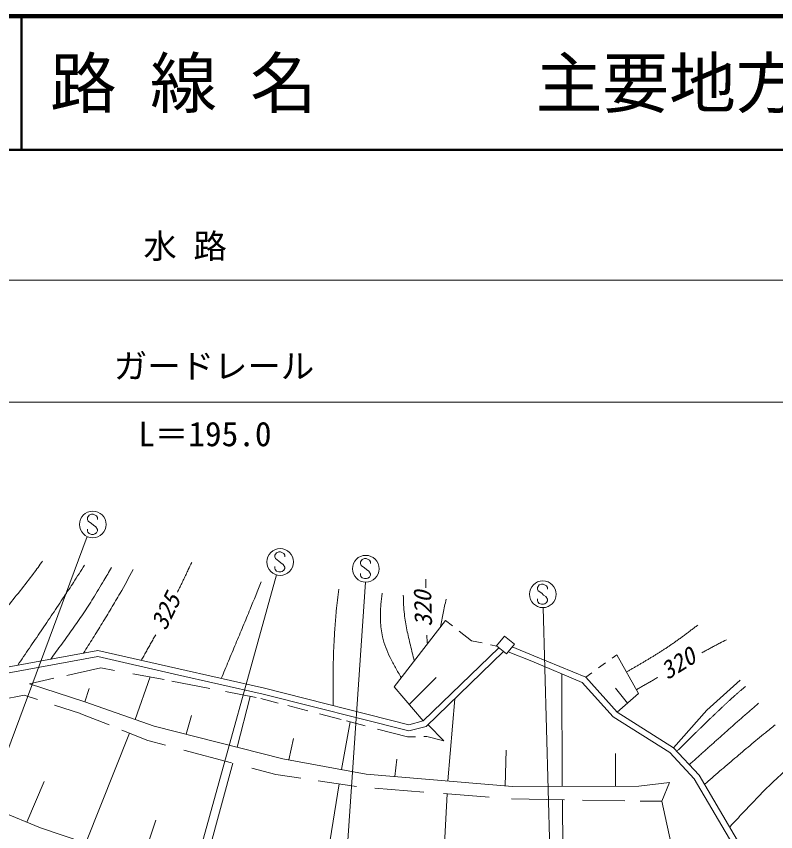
# Model space of a CAD drawing. Units: millimetres, scale not verified. Extents: x 40000 to 680000, y 20000 to 380000.
# Drawn here: x 177860 to 234715, y 318986 to 380000 of the extents above; entities that cross this region are included whole.
import ezdxf
from ezdxf.enums import TextEntityAlignment as Align

# ---------------------------------------------------------------- set-up
doc = ezdxf.new("R2010")
doc.units = ezdxf.units.MM
doc.header["$LTSCALE"] = 1000
for name, color, linetype, lineweight in [('M-BGD', 7, 'Continuous', 13), ('M-STR-STR3', 7, 'Continuous', 13), ('M-STR-STRC', 7, 'Continuous', 13), ('M-TTL', 2, 'Continuous', 140), ('M-TTL-LINE', 7, 'Continuous', 50)]:
    doc.layers.add(name, color=color, linetype=linetype, lineweight=lineweight)
doc.layers.add('M-TTL-TXT', color=7, linetype='Continuous')
doc.styles.add('ＭＳ ゴシック', font='')
doc.styles.get('ＭＳ ゴシック').set_extended_font_data('MS Gothic')

msp = doc.modelspace()

# ---------------------------------------------------------------- linework, layer by layer
at = {"layer": 'M-BGD'}
for p, q in [((206142, 329829), (209993, 334782)), ((210512, 334379), (209993, 334782)), ((211934, 333277), (211018, 333987)), ((212743, 333106), (211934, 333277)), ((213814, 332895), (214419, 333629)), ((214419, 333629), (215155, 333024)), ((176272, 331137), (183974, 332553)), ((189798, 331214), (183974, 332553)), ((213992, 332748), (208327, 327272)), ((213829, 332876), (213352, 332977)), ((214550, 332289), (213814, 332895)), ((215155, 333024), (214550, 332289)), ((216618, 332156), (214985, 332818)), ((176290, 330683), (183964, 332094)), ((189699, 330775), (183964, 332094)), ((214342, 332460), (208554, 326866)), ((216447, 331740), (214685, 332453)), ((220489, 330537), (216618, 332156)), ((222471, 331974), (222824, 332230)), ((222824, 332230), (224452, 329327)), ((220222, 330161), (216447, 331740)), ((221454, 331237), (221985, 331621)), ((181646, 330682), (184184, 331248)), ((184184, 331248), (185223, 331055)), ((186582, 330802), (188919, 330368)), ((196344, 329280), (189699, 330775)), ((196448, 329718), (189798, 331214)), ((218705, 330795), (218722, 322378)), ((220489, 330537), (220962, 330880)), ((178857, 330060), (180682, 330467)), ((187873, 330562), (186755, 327387)), ((189498, 330260), (192342, 329700)), ((209283, 330516), (207267, 328512)), ((222547, 327580), (220222, 330161)), ((222840, 327927), (220489, 330537)), ((229566, 328089), (232066, 330336)), ((182983, 328715), (178857, 330060)), ((182982, 328715), (183328, 329697)), ((207247, 326992), (196448, 329718)), ((208327, 327272), (206142, 329829)), ((222731, 329733), (223627, 328611)), ((178447, 329198), (176666, 328856)), ((179451, 328871), (178447, 329198)), ((193513, 329470), (195809, 329018)), ((195361, 329106), (194397, 325306)), ((196161, 328948), (197470, 328606)), ((207249, 326527), (196344, 329280)), ((210691, 328932), (210171, 322781)), ((222840, 327927), (224452, 329327)), ((182676, 327821), (180728, 328455)), ((188192, 326880), (182983, 328715)), ((198190, 328418), (199696, 328025)), ((184804, 326970), (182692, 327816)), ((190568, 326278), (190971, 327690)), ((200567, 327797), (202184, 327374)), ((227069, 325251), (222840, 327927)), ((227069, 325251), (229566, 328089)), ((202854, 327199), (202202, 323636)), ((202585, 327270), (203984, 326904)), ((208327, 327272), (207247, 326992)), ((226781, 324901), (222547, 327580)), ((187699, 325810), (185756, 326588)), ((197819, 324438), (188192, 326880)), ((204903, 326664), (207152, 326076)), ((208554, 326866), (207249, 326527)), ((208701, 326989), (209873, 325779)), ((183061, 318151), (186334, 326357)), ((198267, 324356), (198612, 325967)), ((207152, 326076), (207738, 326088)), ((208377, 326101), (208590, 326106)), ((208590, 326106), (209873, 325779)), ((189023, 325458), (187699, 325810)), ((228984, 323218), (227069, 325251)), ((193969, 324143), (190400, 325092)), ((214469, 322417), (214548, 325092)), ((222722, 322387), (222717, 324826)), ((228622, 322946), (226781, 324901)), ((194079, 324114), (191676, 315281)), ((204048, 323299), (197819, 324438)), ((206203, 323116), (206360, 324417)), ((197301, 323257), (195502, 323736)), ((199159, 322984), (197301, 323257)), ((203341, 322368), (200457, 322793)), ((215021, 322371), (204048, 323299)), ((232594, 316213), (228622, 322946)), ((232940, 316512), (228984, 323218)), ((178653, 319697), (179935, 322746)), ((202033, 322560), (200564, 313440)), ((208366, 321952), (204704, 322236)), ((224476, 322390), (215021, 322371)), ((226769, 322677), (224476, 322390)), ((226769, 322677), (226181, 321278)), ((210121, 321815), (209641, 312700)), ((213273, 321570), (209855, 321836)), ((218896, 321376), (214927, 321441)), ((218750, 321378), (218824, 312201)), ((223411, 321301), (220255, 321353)), ((226181, 321278), (224569, 321282)), ((226178, 321278), (228074, 312676)), ((179661, 319279), (176656, 320524)), ((188303, 319851), (187275, 316732)), ((185885, 317190), (179661, 319279))]:
    msp.add_line(p, q, dxfattribs=at)
for points, knots in [([(173624, 331418), (173825, 331673), (174027, 331929), (174228, 332183), (174430, 332438), (174631, 332693), (174834, 332947), (175036, 333202), (175240, 333456), (175444, 333709), (175648, 333962), (175853, 334215), (176059, 334467), (176407, 334890), (176757, 335311), (177106, 335732), (177455, 336154), (177803, 336577), (178146, 337003), (178489, 337429), (178827, 337858), (179150, 338298), (179378, 338608), (179598, 338924), (179818, 339240)], [0, 0, 0, 0, 1, 1, 1, 2, 2, 2, 3, 3, 3, 4, 4, 4, 5, 5, 5, 6, 6, 6, 7, 7, 7, 8, 8, 8, 8]), ([(177971, 331450), (178261, 331875), (178552, 332301), (178842, 332727), (179132, 333153), (179422, 333580), (179711, 334006), (180001, 334433), (180290, 334860), (180577, 335288), (180866, 335716), (181152, 336145), (181439, 336574), (181677, 336929), (181914, 337283), (182145, 337642), (182423, 338072), (182693, 338507), (182962, 338942)], [0, 0, 0, 0, 1, 1, 1, 2, 2, 2, 3, 3, 3, 4, 4, 4, 5, 5, 5, 6, 6, 6, 6]), ([(180437, 331903), (180712, 332276), (180987, 332649), (181260, 333023), (181533, 333397), (181804, 333772), (182072, 334150), (182339, 334527), (182603, 334907), (182862, 335290), (183121, 335673), (183374, 336060), (183619, 336451), (183894, 336891), (184157, 337337), (184419, 337784), (184608, 338106), (184795, 338428), (184983, 338751)], [0, 0, 0, 0, 1, 1, 1, 2, 2, 2, 3, 3, 3, 4, 4, 4, 5, 5, 5, 6, 6, 6, 6]), ([(189918, 336899), (189973, 337008), (190027, 337117), (190082, 337227), (190136, 337337), (190190, 337446), (190243, 337556), (190297, 337666), (190350, 337777), (190402, 337887), (190459, 338005), (190515, 338124), (190569, 338243), (190624, 338362), (190676, 338482), (190732, 338600), (190816, 338776), (190906, 338949), (190996, 339122)], [0, 0, 0, 0, 1, 1, 1, 2, 2, 2, 3, 3, 3, 4, 4, 4, 5, 5, 5, 6, 6, 6, 6]), ([(182903, 332356), (183135, 332725), (183367, 333094), (183598, 333464), (183829, 333834), (184059, 334204), (184287, 334575), (184515, 334947), (184741, 335320), (184965, 335694), (185188, 336069), (185409, 336445), (185625, 336823), (185962, 337411), (186289, 338004), (186616, 338596)], [0, 0, 0, 0, 1, 1, 1, 2, 2, 2, 3, 3, 3, 4, 4, 4, 5, 5, 5, 5]), ([(193205, 330447), (193385, 330881), (193566, 331314), (193746, 331747), (193927, 332181), (194108, 332614), (194288, 333047), (194469, 333481), (194649, 333914), (194831, 334347), (195012, 334780), (195195, 335213), (195374, 335647), (195653, 336325), (195922, 337008), (196190, 337690)], [0, 0, 0, 0, 1, 1, 1, 2, 2, 2, 3, 3, 3, 4, 4, 4, 5, 5, 5, 5]), ([(208520, 337224), (208520, 337296), (208520, 337368), (208522, 337439), (208524, 337511), (208528, 337583), (208528, 337654), (208529, 337734), (208526, 337814), (208522, 337893)], [0, 0, 0, 0, 1, 1, 1, 2, 2, 2, 3, 3, 3, 3]), ([(201577, 328423), (201575, 328803), (201574, 329184), (201574, 329564), (201574, 329944), (201575, 330324), (201579, 330704), (201583, 331084), (201589, 331464), (201598, 331843), (201608, 332223), (201621, 332603), (201639, 332982), (201659, 333402), (201685, 333821), (201715, 334240), (201744, 334659), (201777, 335079), (201817, 335497), (201869, 336046), (201933, 336593), (201997, 337140)], [0, 0, 0, 0, 1, 1, 1, 2, 2, 2, 3, 3, 3, 4, 4, 4, 5, 5, 5, 6, 6, 6, 7, 7, 7, 7]), ([(206676, 330515), (206532, 330763), (206388, 331011), (206249, 331261), (206111, 331508), (205977, 331758), (205853, 332012), (205731, 332262), (205618, 332516), (205520, 332776), (205423, 333032), (205341, 333293), (205280, 333559), (205190, 333952), (205147, 334355), (205130, 334759), (205113, 335172), (205124, 335585), (205161, 335996), (205186, 336275), (205224, 336553), (205262, 336831)], [0, 0, 0, 0, 1, 1, 1, 2, 2, 2, 3, 3, 3, 4, 4, 4, 5, 5, 5, 6, 6, 6, 7, 7, 7, 7]), ([(207659, 331780), (207559, 332166), (207459, 332551), (207365, 332939), (207272, 333323), (207185, 333710), (207106, 334098), (207027, 334483), (206957, 334870), (206914, 335259), (206862, 335731), (206850, 336207), (206837, 336682)], [0, 0, 0, 0, 1, 1, 1, 2, 2, 2, 3, 3, 3, 4, 4, 4, 4]), ([(209626, 334310), (209659, 334481), (209693, 334653), (209726, 334825), (209760, 334996), (209794, 335168), (209826, 335340), (209859, 335512), (209890, 335684), (209926, 335856), (209962, 336031), (210003, 336205), (210044, 336379)], [0, 0, 0, 0, 1, 1, 1, 2, 2, 2, 3, 3, 3, 4, 4, 4, 4]), ([(228877, 334442), (228797, 334382), (228717, 334321), (228638, 334260), (228558, 334200), (228478, 334139), (228398, 334079), (228319, 334019), (228239, 333958), (228159, 333898), (228079, 333838), (227998, 333778), (227918, 333718), (227838, 333659), (227757, 333599), (227677, 333540), (227596, 333481), (227515, 333423), (227434, 333364), (227353, 333306), (227271, 333248), (227189, 333190), (227108, 333132), (227026, 333075), (226943, 333019), (226875, 332972), (226806, 332925), (226738, 332879), (226669, 332832), (226600, 332786), (226531, 332740), (226462, 332695), (226392, 332649), (226323, 332604), (226253, 332559), (226184, 332514), (226114, 332470), (226044, 332425), (225974, 332381), (225904, 332336), (225833, 332292), (225763, 332248), (225692, 332205), (225622, 332161), (225551, 332118), (225481, 332074), (225410, 332031), (225339, 331988), (225268, 331945), (225197, 331902), (225126, 331859), (225054, 331817), (224983, 331774), (224912, 331732), (224840, 331690), (224769, 331647), (224698, 331605), (224626, 331563), (224554, 331521), (224483, 331479), (224411, 331437), (224339, 331395), (224268, 331353), (224196, 331312), (224124, 331270), (224052, 331228), (223980, 331187), (223908, 331145), (223836, 331103), (223764, 331062), (223693, 331020), (223621, 330979), (223549, 330937)], [0, 0, 0, 0, 1, 1, 1, 2, 2, 2, 3, 3, 3, 4, 4, 4, 5, 5, 5, 6, 6, 6, 7, 7, 7, 8, 8, 8, 9, 9, 9, 10, 10, 10, 11, 11, 11, 12, 12, 12, 13, 13, 13, 14, 14, 14, 15, 15, 15, 16, 16, 16, 17, 17, 17, 18, 18, 18, 19, 19, 19, 20, 20, 20, 21, 21, 21, 22, 22, 22, 23, 23, 23, 24, 24, 24, 24]), ([(187216, 331807), (187277, 331914), (187337, 332021), (187397, 332127), (187458, 332234), (187518, 332340), (187579, 332447), (187639, 332554), (187699, 332660), (187759, 332767), (187819, 332874), (187880, 332981), (187940, 333087), (187999, 333194), (188059, 333301), (188119, 333408), (188179, 333515), (188238, 333622), (188297, 333729)], [0, 0, 0, 0, 1, 1, 1, 2, 2, 2, 3, 3, 3, 4, 4, 4, 5, 5, 5, 6, 6, 6, 6]), ([(208643, 333045), (208637, 333117), (208630, 333189), (208624, 333261), (208618, 333334), (208612, 333406), (208607, 333478), (208601, 333550), (208595, 333623), (208589, 333695)], [0, 0, 0, 0, 1, 1, 1, 2, 2, 2, 3, 3, 3, 3]), ([(231022, 333351), (230856, 333268), (230690, 333184), (230526, 333097), (230437, 333050), (230349, 333002), (230260, 332954), (230171, 332906), (230083, 332858), (229994, 332810), (229905, 332762), (229817, 332714), (229728, 332666), (229640, 332617), (229551, 332569), (229463, 332521), (229374, 332472), (229284, 332423), (229195, 332374)], [0, 0, 0, 0, 1, 1, 1, 2, 2, 2, 3, 3, 3, 4, 4, 4, 5, 5, 5, 6, 6, 6, 6]), ([(225882, 330527), (225794, 330476), (225705, 330426), (225617, 330375), (225528, 330324), (225440, 330274), (225352, 330223), (225263, 330172), (225175, 330121), (225086, 330071), (224998, 330020), (224910, 329969), (224821, 329918), (224733, 329867), (224645, 329816), (224556, 329766), (224468, 329715), (224380, 329664), (224291, 329613)], [0, 0, 0, 0, 1, 1, 1, 2, 2, 2, 3, 3, 3, 4, 4, 4, 5, 5, 5, 6, 6, 6, 6]), ([(232450, 329842), (232331, 329751), (232212, 329660), (232098, 329563), (232044, 329517), (231990, 329468), (231937, 329421), (231884, 329373), (231830, 329325), (231777, 329278), (231723, 329230), (231670, 329182), (231617, 329134), (231564, 329086), (231510, 329038), (231457, 328990), (231404, 328941), (231351, 328893), (231298, 328845), (231245, 328796), (231193, 328748), (231140, 328699), (231087, 328651), (231034, 328602), (230982, 328553), (230929, 328505), (230877, 328456), (230824, 328407), (230772, 328358), (230719, 328309), (230667, 328260), (230615, 328211), (230562, 328162), (230510, 328113), (230458, 328063), (230406, 328014), (230354, 327965), (230302, 327916), (230250, 327866), (230198, 327817), (230146, 327767), (230094, 327718), (230042, 327668), (229990, 327619), (229939, 327569), (229887, 327519), (229835, 327470), (229783, 327420), (229732, 327370), (229681, 327321), (229630, 327272), (229579, 327223), (229528, 327174), (229478, 327125), (229427, 327075), (229376, 327026), (229325, 326977), (229275, 326928), (229224, 326878), (229174, 326829), (229123, 326780), (229072, 326730), (229022, 326681), (228971, 326631), (228921, 326582), (228870, 326532), (228820, 326483), (228770, 326433), (228719, 326384), (228669, 326334), (228618, 326285), (228568, 326235), (228518, 326186), (228467, 326136), (228417, 326086), (228367, 326037), (228317, 325987), (228266, 325937), (228216, 325888), (228166, 325838), (228116, 325788), (228065, 325739), (228015, 325689), (227965, 325639), (227915, 325589), (227865, 325540), (227815, 325490), (227764, 325440), (227714, 325390), (227664, 325341), (227614, 325291), (227564, 325241), (227514, 325191), (227463, 325142), (227413, 325092), (227363, 325042), (227313, 324992)], [0, 0, 0, 0, 1, 1, 1, 2, 2, 2, 3, 3, 3, 4, 4, 4, 5, 5, 5, 6, 6, 6, 7, 7, 7, 8, 8, 8, 9, 9, 9, 10, 10, 10, 11, 11, 11, 12, 12, 12, 13, 13, 13, 14, 14, 14, 15, 15, 15, 16, 16, 16, 17, 17, 17, 18, 18, 18, 19, 19, 19, 20, 20, 20, 21, 21, 21, 22, 22, 22, 23, 23, 23, 24, 24, 24, 25, 25, 25, 26, 26, 26, 27, 27, 27, 28, 28, 28, 29, 29, 29, 30, 30, 30, 31, 31, 31, 32, 32, 32, 32]), ([(228249, 323998), (228344, 324084), (228438, 324169), (228533, 324254), (228628, 324339), (228722, 324425), (228817, 324510), (228912, 324595), (229006, 324680), (229101, 324766), (229196, 324851), (229290, 324936), (229385, 325021), (229480, 325106), (229575, 325192), (229669, 325277), (229764, 325362), (229859, 325447), (229954, 325532), (230049, 325617), (230144, 325702), (230239, 325787), (230334, 325872), (230429, 325957), (230524, 326042), (230619, 326127), (230714, 326212), (230809, 326296), (230904, 326381), (230999, 326466), (231095, 326551), (231190, 326635), (231285, 326720), (231381, 326805), (231476, 326889), (231571, 326974), (231667, 327058), (231762, 327143), (231858, 327227), (231954, 327311), (232049, 327396), (232145, 327480), (232241, 327564), (232337, 327648), (232433, 327732), (232529, 327816), (232625, 327900), (232721, 327984), (232817, 328068), (233018, 328243), (233220, 328417), (233422, 328592)], [0, 0, 0, 0, 1, 1, 1, 2, 2, 2, 3, 3, 3, 4, 4, 4, 5, 5, 5, 6, 6, 6, 7, 7, 7, 8, 8, 8, 9, 9, 9, 10, 10, 10, 11, 11, 11, 12, 12, 12, 13, 13, 13, 14, 14, 14, 15, 15, 15, 16, 16, 16, 17, 17, 17, 17]), ([(234674, 326980), (234429, 326785), (234183, 326591), (233940, 326393), (233747, 326236), (233556, 326077), (233365, 325918), (233174, 325759), (232983, 325600), (232792, 325440), (232602, 325280), (232412, 325120), (232222, 324959), (232032, 324799), (231843, 324638), (231654, 324477), (231464, 324315), (231275, 324154), (231086, 323992), (230897, 323830), (230708, 323668), (230520, 323506), (230331, 323344), (230143, 323181), (229954, 323019), (229766, 322856), (229577, 322694), (229389, 322531)], [0, 0, 0, 0, 1, 1, 1, 2, 2, 2, 3, 3, 3, 4, 4, 4, 5, 5, 5, 6, 6, 6, 7, 7, 7, 8, 8, 8, 9, 9, 9, 9]), ([(231274, 319335), (231370, 319438), (231465, 319542), (231561, 319645), (231657, 319748), (231752, 319851), (231848, 319954), (231944, 320057), (232040, 320160), (232136, 320262), (232232, 320365), (232328, 320468), (232424, 320570), (232520, 320672), (232617, 320774), (232713, 320876), (232810, 320978), (232907, 321080), (233004, 321181), (233101, 321282), (233198, 321383), (233296, 321484), (233394, 321585), (233492, 321685), (233590, 321785), (233689, 321885), (233787, 321985), (233886, 322084), (233985, 322183), (234085, 322281), (234185, 322379), (234284, 322478), (234385, 322575), (234486, 322672), (234586, 322770), (234688, 322866), (234790, 322962), (234891, 323058), (234994, 323153), (235096, 323248), (235199, 323343), (235303, 323437), (235407, 323530), (235511, 323623), (235615, 323716), (235721, 323808), (235826, 323900), (235932, 323991), (236038, 324081), (236217, 324233), (236397, 324383), (236576, 324533)], [0, 0, 0, 0, 1, 1, 1, 2, 2, 2, 3, 3, 3, 4, 4, 4, 5, 5, 5, 6, 6, 6, 7, 7, 7, 8, 8, 8, 9, 9, 9, 10, 10, 10, 11, 11, 11, 12, 12, 12, 13, 13, 13, 14, 14, 14, 15, 15, 15, 16, 16, 16, 17, 17, 17, 17])]:
    msp.add_open_spline(points, degree=3, knots=knots, dxfattribs=at)
at = {"layer": 'M-STR-STR3'}
msp.add_line((275209, 351131), (93579, 351131), dxfattribs=at)
at = {"layer": 'M-STR-STRC'}
for p, q in [((183304, 342673), (183181, 342489)), ((183181, 342489), (183183, 342357)), ((183183, 342357), (183246, 342228)), ((183497, 342739), (183304, 342673)), ((183618, 342737), (183497, 342739)), ((183868, 342618), (183618, 342737)), ((183931, 342487), (183868, 342618)), ((183931, 342357), (183931, 342487)), ((183246, 342228), (183502, 342047)), ((183502, 342047), (183631, 341915)), ((183631, 341915), (183810, 341799)), ((183810, 341799), (183936, 341599)), ((183159, 341073), (161742, 283469)), ((183183, 341510), (183181, 341631)), ((183223, 341407), (183183, 341510)), ((183307, 341296), (183223, 341407)), ((183494, 341236), (183307, 341296)), ((183628, 341236), (183494, 341236)), ((183728, 341265), (183628, 341236)), ((183871, 341357), (183728, 341265)), ((183931, 341488), (183871, 341357)), ((183936, 341599), (183931, 341488)), ((197330, 339865), (197207, 339681)), ((197523, 339931), (197330, 339865)), ((197644, 339928), (197523, 339931)), ((197894, 339810), (197644, 339928)), ((197207, 339681), (197209, 339549)), ((197209, 339549), (197272, 339420)), ((197272, 339420), (197528, 339238)), ((197528, 339238), (197657, 339106)), ((197957, 339678), (197894, 339810)), ((197957, 339549), (197957, 339678)), ((203743, 339359), (203620, 339174)), ((203936, 339424), (203743, 339359)), ((204057, 339422), (203936, 339424)), ((204307, 339303), (204057, 339422)), ((204370, 339172), (204307, 339303)), ((197209, 338701), (197207, 338822)), ((197249, 338598), (197209, 338701)), ((197657, 339106), (197836, 338991)), ((197836, 338991), (197962, 338790)), ((197957, 338680), (197897, 338548)), ((197962, 338790), (197957, 338680)), ((203620, 339174), (203622, 339043)), ((203622, 339043), (203686, 338914)), ((203686, 338914), (203941, 338732)), ((203941, 338732), (204070, 338600)), ((204370, 339043), (204370, 339172)), ((197338, 338207), (180524, 277626)), ((197333, 338488), (197249, 338598)), ((197520, 338427), (197333, 338488)), ((197654, 338427), (197520, 338427)), ((197754, 338456), (197654, 338427)), ((197897, 338548), (197754, 338456)), ((203622, 338195), (203620, 338316)), ((203662, 338092), (203622, 338195)), ((203746, 337981), (203662, 338092)), ((204070, 338600), (204249, 338484)), ((204310, 338042), (204167, 337950)), ((204249, 338484), (204375, 338284)), ((204370, 338174), (204310, 338042)), ((204375, 338284), (204370, 338174)), ((204016, 337662), (199599, 274241)), ((203933, 337921), (203746, 337981)), ((204067, 337921), (203933, 337921)), ((204167, 337950), (204067, 337921)), ((216998, 337451), (216874, 337266)), ((217190, 337516), (216998, 337451)), ((217312, 337514), (217190, 337516)), ((217562, 337395), (217312, 337514)), ((216874, 337266), (216877, 337135)), ((216877, 337135), (216940, 337006)), ((216940, 337006), (217196, 336824)), ((217196, 336824), (217325, 336692)), ((217625, 337264), (217562, 337395)), ((217625, 337135), (217625, 337264)), ((216877, 336287), (216874, 336408)), ((216917, 336184), (216877, 336287)), ((217325, 336692), (217504, 336576)), ((217504, 336576), (217630, 336376)), ((217625, 336266), (217564, 336134)), ((217630, 336376), (217625, 336266)), ((217001, 336073), (216917, 336184)), ((217188, 336013), (217001, 336073)), ((217322, 336013), (217188, 336013)), ((217294, 335754), (219024, 273202)), ((217422, 336042), (217322, 336013)), ((217564, 336134), (217422, 336042))]:
    msp.add_line(p, q, dxfattribs=at)
for centre in [(183588, 341977), (197614, 339168), (204027, 338662), (217282, 336754)]:
    msp.add_circle(centre, 1000, dxfattribs=at)
at = {"layer": 'M-TTL'}
msp.add_line((680000, 380000), (40000, 380000), dxfattribs=at)
at = {"layer": 'M-TTL', "color": 7, "lineweight": 13}
msp.add_line((95848, 360253), (271151, 360253), dxfattribs=at)
at = {"layer": 'M-TTL-LINE'}
for p, q in [((178250, 380000), (178250, 370000)), ((40000, 370000), (680000, 370000))]:
    msp.add_line(p, q, dxfattribs=at)

# ---------------------------------------------------------------- texts
at = {"layer": 'M-BGD', "style": 'ＭＳ ゴシック', "oblique": 15}
for s, rotation, p in [('325', 63.881, (189393, 333792)), ('320', 91.755, (209393, 334344)), ('320', 32.107, (226810, 329974))]:
    msp.add_text(s, height=1320, rotation=rotation, dxfattribs=at).set_placement(p, align=Align.BOTTOM_LEFT)
at = {"layer": 'M-STR-STR3', "style": 'ＭＳ ゴシック'}
for s, p in [('ガードレール', (185164, 352358)), ('L＝195.0', (186992, 347279))]:
    msp.add_text(s, height=1833, dxfattribs=at).set_placement(p, align=Align.BOTTOM_LEFT)
at = {"layer": 'M-TTL', "color": 7, "style": 'ＭＳ ゴシック'}
msp.add_text('水 路', height=1833, dxfattribs=at).set_placement((187375, 363724), align=Align.TOP_LEFT)
at = {"layer": 'M-TTL-TXT', "style": 'ＭＳ ゴシック'}
for s, p in [('路 線 名', (180380, 375000)), ('主要地方道山口福栄須佐線', (216734, 375000))]:
    msp.add_text(s, height=3666, dxfattribs=at).set_placement(p, align=Align.MIDDLE_LEFT)

doc.saveas('drawing.dxf')
